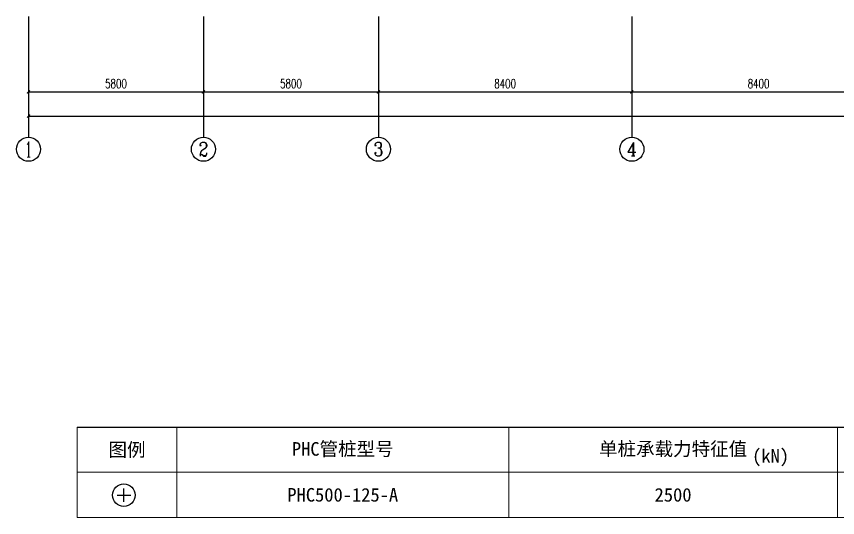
# Model space of a CAD drawing. Header units: millimetres. Extents: x -8252 to 341964, y -299084 to 206355.
# Drawn here: x -402 to 26817, y -20052 to -3449 of the extents above; entities that cross this region are included whole.
import ezdxf
from ezdxf.enums import TextEntityAlignment as Align

# ---------------------------------------------------------------- set-up
doc = ezdxf.new("R2010")
doc.units = ezdxf.units.MM
doc.header["$LTSCALE"] = 500
doc.header["$PDMODE"] = 2
doc.header["$PDSIZE"] = 200
doc.linetypes.add('DASHDOT', pattern=[25.4, 12.7, -6.35, 0, -6.35])
for name, color, linetype in [('1507', 6, 'Continuous'), ('AXIS', 3, 'Continuous'), ('AXIS_TEXT', 7, 'Continuous'), ('DOTE', 20, 'DASHDOT')]:
    doc.layers.add(name, color=color, linetype=linetype)
doc.layers.add('图形标注', color=3, linetype='Continuous', lineweight=13)
doc.layers.add('文字标注', color=4, linetype='Continuous', lineweight=13)
doc.styles.add('_TCH_AXIS', font='COMPLEX', dxfattribs={"bigfont": 'GBCBIG'})
doc.styles.add('_TCH_DIM_T3', font='SIMPLEX', dxfattribs={"width": 0.705882, "bigfont": 'GBCBIG'})
doc.styles.add('COMPLEX', font='COMPLEX')
doc.styles.add('宋体', font='')
doc.styles.get('宋体').set_extended_font_data('宋体')
doc.dimstyles.new('_TCH_ARCH&&100', dxfattribs={"dimtxt": 297.5, "dimasz": 100, "dimexe": 250, "dimexo": 300, "dimgap": 126.25, "dimtad": 1, "dimdec": 0, "dimzin": 0, "dimdsep": 46, "dimtxsty": '_TCH_DIM_T3', "dimblk": 'ARCHTICK', "dimcen": 0.09, "dimclrt": 7, "dimazin": 2, "dimtfac": 1, "dimtdec": 0, "dimtix": 1, "dimtmove": 2, "dimatfit": 3, "dimfxl": 100, "dimtolj": 1, "dimtzin": 0, "dimarcsym": 0})

# ---------------------------------------------------------------- blocks, each defined once
blk = doc.blocks.new('_AXISO')
blk.add_circle((0, 0), 0.5)
at = {"layer": 'AXIS_TEXT', "style": 'COMPLEX', "width": 1.041667}
blk.add_attdef('A', text='', height=0.56, dxfattribs=at).set_placement((-0.25, -0.28), (0.25, -0.28), align=Align.FIT)
blk = doc.blocks.new('_ArchTick')
at = {"color": 0, "linetype": 'ByBlock', "const_width": 0.4}
blk.add_lwpolyline([(-0.5, -0.5), (0.5, 0.5)], dxfattribs=at)
blk = doc.blocks.new('*D823')
at = {"layer": 'AXIS', "color": 0, "lineweight": -2, "transparency": 16777216}
for p, q in [((-2, -3750), (-2, -7000)), ((72498, -3750), (72498, -7000)), ((-2, -6750), (72498, -6750))]:
    blk.add_line(p, q, dxfattribs=at)
at = {"layer": 'Defpoints', "color": 0, "transparency": 16777216}
for p in [(-2, -3450), (72498, -3450), (72498, -6750)]:
    blk.add_point(p, dxfattribs=at)
at = {"layer": 'AXIS', "color": 0, "lineweight": -2, "transparency": 16777216, "xscale": 100, "yscale": 100, "zscale": 100, "rotation": 180}
blk.add_blockref('_ArchTick', (-2, -6750), dxfattribs=at)
at = {"layer": 'AXIS', "color": 0, "lineweight": -2, "transparency": 16777216, "xscale": 100, "yscale": 100, "zscale": 100}
blk.add_blockref('_ArchTick', (72498, -6750), dxfattribs=at)
at = {"layer": 'AXIS', "color": 7, "transparency": 16777216, "insert": (36248, -6475), "char_height": 297.5, "attachment_point": 5, "style": '_TCH_DIM_T3'}
blk.add_mtext('\\A1;72500', dxfattribs=at)
blk = doc.blocks.new('*D824')
at = {"layer": 'AXIS', "color": 0, "lineweight": -2, "transparency": 16777216}
for p, q in [((-2, -3750), (-2, -6200)), ((5798, -3750), (5798, -6200)), ((-2, -5950), (5798, -5950))]:
    blk.add_line(p, q, dxfattribs=at)
at = {"layer": 'Defpoints', "color": 0, "transparency": 16777216}
for p in [(-2, -3450), (5798, -3450), (5798, -5950)]:
    blk.add_point(p, dxfattribs=at)
at = {"layer": 'AXIS', "color": 0, "lineweight": -2, "transparency": 16777216, "xscale": 100, "yscale": 100, "zscale": 100, "rotation": 180}
blk.add_blockref('_ArchTick', (-2, -5950), dxfattribs=at)
at = {"layer": 'AXIS', "color": 0, "lineweight": -2, "transparency": 16777216, "xscale": 100, "yscale": 100, "zscale": 100}
blk.add_blockref('_ArchTick', (5798, -5950), dxfattribs=at)
at = {"layer": 'AXIS', "color": 7, "transparency": 16777216, "insert": (2898, -5675), "char_height": 297.5, "attachment_point": 5, "style": '_TCH_DIM_T3'}
blk.add_mtext('\\A1;5800', dxfattribs=at)
blk = doc.blocks.new('*D825')
at = {"layer": 'AXIS', "color": 0, "lineweight": -2, "transparency": 16777216}
for p, q in [((5798, -3750), (5798, -6200)), ((11598, -3750), (11598, -6200)), ((5798, -5950), (11598, -5950))]:
    blk.add_line(p, q, dxfattribs=at)
at = {"layer": 'Defpoints', "color": 0, "transparency": 16777216}
for p in [(5798, -3450), (11598, -3450), (11598, -5950)]:
    blk.add_point(p, dxfattribs=at)
at = {"layer": 'AXIS', "color": 0, "lineweight": -2, "transparency": 16777216, "xscale": 100, "yscale": 100, "zscale": 100, "rotation": 180}
blk.add_blockref('_ArchTick', (5798, -5950), dxfattribs=at)
at = {"layer": 'AXIS', "color": 0, "lineweight": -2, "transparency": 16777216, "xscale": 100, "yscale": 100, "zscale": 100}
blk.add_blockref('_ArchTick', (11598, -5950), dxfattribs=at)
at = {"layer": 'AXIS', "color": 7, "transparency": 16777216, "insert": (8698, -5675), "char_height": 297.5, "attachment_point": 5, "style": '_TCH_DIM_T3'}
blk.add_mtext('\\A1;5800', dxfattribs=at)
blk = doc.blocks.new('*D826')
at = {"layer": 'AXIS', "color": 0, "lineweight": -2, "transparency": 16777216}
for p, q in [((11598, -3750), (11598, -6200)), ((19998, -3750), (19998, -6200)), ((11598, -5950), (19998, -5950))]:
    blk.add_line(p, q, dxfattribs=at)
at = {"layer": 'Defpoints', "color": 0, "transparency": 16777216}
for p in [(11598, -3450), (19998, -3450), (19998, -5950)]:
    blk.add_point(p, dxfattribs=at)
at = {"layer": 'AXIS', "color": 0, "lineweight": -2, "transparency": 16777216, "xscale": 100, "yscale": 100, "zscale": 100, "rotation": 180}
blk.add_blockref('_ArchTick', (11598, -5950), dxfattribs=at)
at = {"layer": 'AXIS', "color": 0, "lineweight": -2, "transparency": 16777216, "xscale": 100, "yscale": 100, "zscale": 100}
blk.add_blockref('_ArchTick', (19998, -5950), dxfattribs=at)
at = {"layer": 'AXIS', "color": 7, "transparency": 16777216, "insert": (15798, -5675), "char_height": 297.5, "attachment_point": 5, "style": '_TCH_DIM_T3'}
blk.add_mtext('\\A1;8400', dxfattribs=at)
blk = doc.blocks.new('*D827')
at = {"layer": 'AXIS', "color": 0, "lineweight": -2, "transparency": 16777216}
for p, q in [((19998, -3750), (19998, -6200)), ((28398, -3750), (28398, -6200)), ((19998, -5950), (28398, -5950))]:
    blk.add_line(p, q, dxfattribs=at)
at = {"layer": 'Defpoints', "color": 0, "transparency": 16777216}
for p in [(19998, -3450), (28398, -3450), (28398, -5950)]:
    blk.add_point(p, dxfattribs=at)
at = {"layer": 'AXIS', "color": 0, "lineweight": -2, "transparency": 16777216, "xscale": 100, "yscale": 100, "zscale": 100, "rotation": 180}
blk.add_blockref('_ArchTick', (19998, -5950), dxfattribs=at)
at = {"layer": 'AXIS', "color": 0, "lineweight": -2, "transparency": 16777216, "xscale": 100, "yscale": 100, "zscale": 100}
blk.add_blockref('_ArchTick', (28398, -5950), dxfattribs=at)
at = {"layer": 'AXIS', "color": 7, "transparency": 16777216, "insert": (24198, -5675), "char_height": 297.5, "attachment_point": 5, "style": '_TCH_DIM_T3'}
blk.add_mtext('\\A1;8400', dxfattribs=at)

msp = doc.modelspace()

# ---------------------------------------------------------------- linework, layer by layer
at = {"layer": '1507'}
for p, q in [((2934.802, -19310.866), (3384.802, -19310.866)), ((3159.802, -19535.866), (3159.802, -19085.866))]:
    msp.add_line(p, q, dxfattribs=at)
msp.add_circle((3159.802, -19310.866), 375, dxfattribs=at)
at = {"layer": 'AXIS'}
for p, q in [((-2.472, -3449.626), (-2.472, -7449.626)), ((5797.528, -3449.626), (5797.528, -7449.626)), ((11597.528, -3449.626), (11597.528, -7449.626)), ((19997.714, -3449.626), (19997.714, -7449.626))]:
    msp.add_line(p, q, dxfattribs=at)
at = {"layer": 'DOTE', "ltscale": 5}
for p, q in [((-2.472, 57900.374), (-2.472, -3449.626)), ((5797.528, 57900.374), (5797.528, -3449.626)), ((11597.528, 57900.374), (11597.528, -3449.626))]:
    msp.add_line(p, q, dxfattribs=at)
at = {"layer": '图形标注', "color": 4, "lineweight": 25}
msp.add_line((1614.511, -17052.331), (68614.511, -17052.331), dxfattribs=at)
at = {"layer": '图形标注', "color": 4}
for p, q in [((1614.511, -17052.331), (1614.511, -20052.331)), ((4914.511, -17052.331), (4914.511, -20052.331)), ((15914.511, -17052.331), (15914.511, -20052.331)), ((26814.138, -17052.331), (26814.138, -20052.331)), ((26814.138, -17052.331), (26814.138, -20052.331)), ((1614.511, -18552.331), (68614.511, -18552.331)), ((1614.511, -20052.331), (68614.511, -20052.331))]:
    msp.add_line(p, q, dxfattribs=at)

# ---------------------------------------------------------------- block references
at = {"layer": 'AXIS'}
ref = msp.add_blockref('_AXISO', (-2.472, -7849.626), dxfattribs=dict(at, xscale=800, yscale=800, zscale=800))
ref.add_attrib('A', '1', dxfattribs={"layer": 'AXIS_TEXT', "height": 514.721, "style": '_TCH_AXIS'}).set_placement((-112.769, -8106.987), (107.826, -8106.987), align=Align.FIT)
ref = msp.add_blockref('_AXISO', (5797.528, -7849.626), dxfattribs=dict(at, xscale=800, yscale=800, zscale=800))
ref.add_attrib('A', '2', dxfattribs={"layer": 'AXIS_TEXT', "height": 465.948, "style": '_TCH_AXIS'}).set_placement((5642.212, -8082.6), (5952.844, -8082.6), align=Align.FIT)
ref = msp.add_blockref('_AXISO', (11597.528, -7849.626), dxfattribs=dict(at, xscale=800, yscale=800, zscale=800))
ref.add_attrib('A', '3', dxfattribs={"layer": 'AXIS_TEXT', "height": 465.948, "style": '_TCH_AXIS'}).set_placement((11442.212, -8082.6), (11752.844, -8082.6), align=Align.FIT)
ref = msp.add_blockref('_AXISO', (19997.714, -7849.626), dxfattribs=dict(at, xscale=800, yscale=800, zscale=800))
ref.add_attrib('A', '4', dxfattribs={"layer": 'AXIS_TEXT', "height": 445.442, "style": '_TCH_AXIS'}).set_placement((19828.022, -8072.347), (20167.406, -8072.347), align=Align.FIT)

# ---------------------------------------------------------------- texts
at = {"layer": '文字标注', "color": 4, "char_height": 450, "attachment_point": 5, "style": '宋体'}
for s, insert, width in [('图例', (3264.511, -17828.038), 3300), ('PHC管桩型号', (10414.511, -17802.331), 11000), ('单桩承载力特征值', (21364.324, -17802.331), 10899.62764), ('(kN)', (24596.795, -18069.632), 1507.5), ('PHC500-125-A', (10414.511, -19302.331), 11000), ('2500', (21364.324, -19302.331), 10899.62764)]:
    msp.add_mtext(s, dxfattribs=dict(at, insert=insert, width=width))

# ---------------------------------------------------------------- dimensions: what is measured, and where the dimension line sits
at = {"layer": 'AXIS'}
for p1, p2, distance, picture, middle in [((-2.472, -3449.626), (72497.528, -3449.626), -3300, '*D823', (36247.528, -6474.626)), ((-2.472, -3449.626), (5797.528, -3449.626), -2500, '*D824', (2897.528, -5674.626)), ((5797.528, -3449.626), (11597.528, -3449.626), -2500, '*D825', (8697.528, -5674.626)), ((11597.528, -3449.626), (19997.714, -3449.626), -2500, '*D826', (15797.621, -5674.626)), ((19997.714, -3449.626), (28397.528, -3449.626), -2500, '*D827', (24197.621, -5674.626))]:
    dim = msp.add_aligned_dim(p1=p1, p2=p2, distance=distance, dimstyle='_TCH_ARCH&&100', dxfattribs=at)
    dim.commit()
    dim.dimension.update_dxf_attribs({"geometry": picture, "text_midpoint": middle})

doc.saveas('drawing.dxf')
